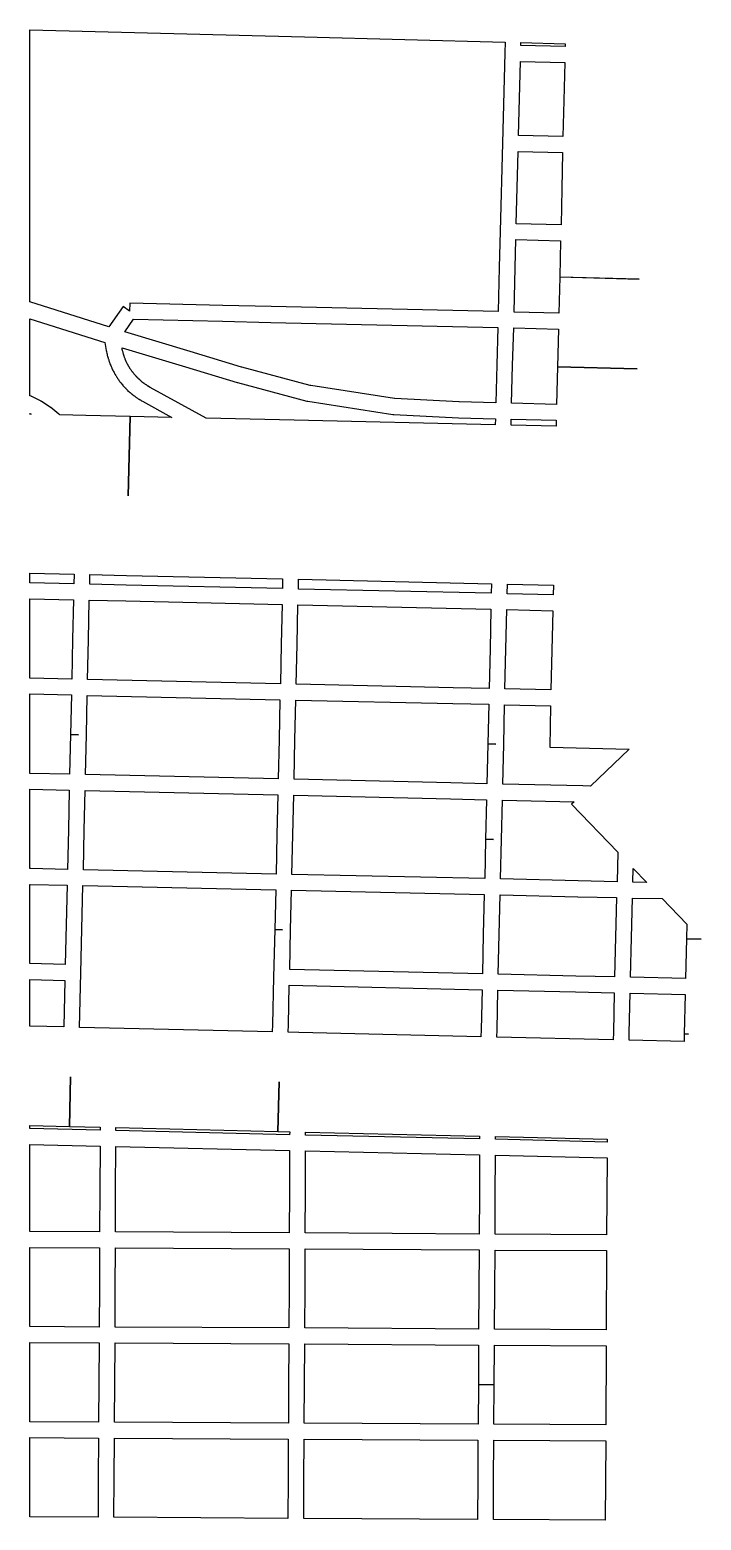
# Model space of a CAD drawing. Extents: x 0 to 1129, y 203 to 1017.
# Drawn here: x 66.3 to 114, y 681.9 to 787.7 of the extents above; entities that cross this region are included whole.
import ezdxf

# ---------------------------------------------------------------- set-up
doc = ezdxf.new("R2010")
doc.units = 0
doc.layers.get('0').update_dxf_attribs({"linetype": 'CONTINUOUS'})

msp = doc.modelspace()

# ---------------------------------------------------------------- linework, layer by layer
at = {"color": 1}
for points in [[(66.329278, 787.731735), (85.830833, 787.223735), (100.083056, 786.84978), (100.0619, 786.087757), (99.899622, 779.681313), (99.737345, 773.423069), (99.666789, 770.847757), (99.596234, 767.72218), (83.474289, 768.089069), (80.045289, 768.166646), (73.434234, 768.314846), (73.420122, 767.743313), (72.954456, 768.074912), (71.9314, 766.642646), (66.329289, 768.406535), (66.329278, 787.731735)], [(101.211944, 786.821557), (104.358722, 786.743958), (104.351678, 786.539335), (101.2049, 786.616912), (101.211944, 786.821557)], [(101.176667, 785.488001), (104.323444, 785.410401), (104.252889, 782.701068), (104.189389, 780.146957), (101.042611, 780.224579), (101.176667, 785.488001)], [(101.014389, 779.09578), (104.161167, 779.018158), (104.104722, 776.428758), (104.055333, 773.874669), (100.880333, 773.959336), (101.014389, 779.09578)], [(100.852111, 772.830718), (104.027111, 772.746051), (103.963611, 770.184873), (109.601, 770.036718), (103.963611, 770.156651), (103.907167, 767.609607), (100.725111, 767.694274), (100.795667, 770.819873), (100.852111, 772.830718)], [(66.329278, 767.214406), (71.656222, 765.535161), (71.762056, 764.963672), (71.7691, 764.900183), (71.7691, 764.893184), (71.783211, 764.886185), (71.804366, 764.759208), (71.804366, 764.744984), (71.804366, 764.723761), (71.818477, 764.716761), (71.818477, 764.702763), (71.818477, 764.688539), (71.832589, 764.632095), (71.832589, 764.618097), (71.832589, 764.611097), (71.853744, 764.56172), (71.853744, 764.547496), (71.867855, 764.498118), (71.867855, 764.491119), (71.867855, 764.477121), (71.896077, 764.406543), (71.903122, 764.364232), (71.903122, 764.357233), (71.910166, 764.350234), (71.931321, 764.293789), (71.931321, 764.28679), (71.938365, 764.251524), (71.94541, 764.230301), (71.966565, 764.173856), (71.973609, 764.159858), (71.973609, 764.152859), (71.994765, 764.103481), (71.994765, 764.089483), (72.001809, 764.089483), (72.01592, 764.033039), (72.01592, 764.01904), (72.044142, 763.969663), (72.044142, 763.962664), (72.072365, 763.899152), (72.072365, 763.892153), (72.100587, 763.835709), (72.100587, 763.82871), (72.121742, 763.772265), (72.149964, 763.722865), (72.149964, 763.715866), (72.157009, 763.701642), (72.185231, 763.645198), (72.185231, 763.631199), (72.213453, 763.581799), (72.241675, 763.525355), (72.24872, 763.518356), (72.276942, 763.468955), (72.276942, 763.461956), (72.31222, 763.398445), (72.333375, 763.342001), (72.347486, 763.335001), (72.368641, 763.285624), (72.382753, 763.271626), (72.403908, 763.222225), (72.418019, 763.222225), (72.418019, 763.215226), (72.43213, 763.187004), (72.453286, 763.158782), (72.474441, 763.109382), (72.488552, 763.095383), (72.52383, 763.045983), (72.559108, 762.989539), (72.559108, 762.98254), (72.594385, 762.93314), (72.60143, 762.93314), (72.60143, 762.919141), (72.636707, 762.869764), (72.643752, 762.869764), (72.643752, 762.862765), (72.679029, 762.813387), (72.714307, 762.763987), (72.721351, 762.756988), (72.756629, 762.700543), (72.806018, 762.658187), (72.806018, 762.651188), (72.813062, 762.651188), (72.84834, 762.594744), (72.855384, 762.594744), (72.932996, 762.495966), (72.932996, 762.488967), (72.947107, 762.481968), (72.982384, 762.439634), (72.989429, 762.439634), (73.024706, 762.38319), (73.031751, 762.38319), (73.067029, 762.340857), (73.074073, 762.333858), (73.088184, 762.333858), (73.102295, 762.312634), (73.12345, 762.298636), (73.130495, 762.284638), (73.130495, 762.277639), (73.172828, 762.24235), (73.172828, 762.235351), (73.215161, 762.19304), (73.229272, 762.178816), (73.271606, 762.14355), (73.271606, 762.13655), (73.27865, 762.129551), (73.370372, 762.051951), (73.377417, 762.037727), (73.41975, 762.002461), (73.426794, 761.995462), (73.440905, 761.988463), (73.476183, 761.960241), (73.483227, 761.953241), (73.518505, 761.917975), (73.525549, 761.910976), (73.532594, 761.896752), (73.581982, 761.861485), (73.589027, 761.861485), (73.63136, 761.826219), (73.63136, 761.81922), (73.638404, 761.81922), (73.694849, 761.776886), (73.744238, 761.74162), (73.744238, 761.734621), (73.758349, 761.734621), (73.800682, 761.699332), (73.807726, 761.699332), (73.85006, 761.649954), (73.864171, 761.649954), (73.906504, 761.614665), (73.913548, 761.614665), (73.920593, 761.607666), (73.969982, 761.579444), (73.977026, 761.572445), (74.026415, 761.537156), (74.082859, 761.508933), (74.089903, 761.501934), (74.096948, 761.494935), (74.146337, 761.466713), (74.153381, 761.459714), (74.160425, 761.459714), (74.167469, 761.452715), (74.181581, 761.452715), (74.266247, 761.39627), (74.322692, 761.360981), (74.329736, 761.360981), (76.41818, 760.210937), (73.454847, 760.281492), (73.320791, 754.637048), (73.447791, 760.281492), (70.301014, 760.352048), (68.452458, 760.394381), (68.431303, 760.415604), (68.410147, 760.436828), (68.388992, 760.450826), (67.824548, 760.909426), (67.803392, 760.92365), (67.77517, 760.944873), (67.168392, 761.332917), (67.14017, 761.347141), (67.126059, 761.361139), (66.484003, 761.692762), (66.455781, 761.699761), (66.420503, 761.713985), (66.328781, 761.749251), (66.329278, 767.214406)], [(73.695278, 767.179116), (80.017056, 767.038005), (83.453111, 766.960406), (99.568, 766.593517), (99.490389, 763.933561), (99.419833, 761.238339), (96.816333, 761.315961), (96.809289, 761.315961), (92.244345, 761.541739), (92.230234, 761.541739), (86.296511, 762.466005), (86.247122, 762.480004), (81.385845, 763.771182), (81.364689, 763.78518), (77.716967, 764.885846), (73.067356, 766.289913), (73.695278, 767.179116)], [(100.696889, 766.564956), (103.878944, 766.480289), (103.815444, 763.806222), (109.452833, 763.658067), (103.815444, 763.792111), (103.744889, 761.132155), (100.548722, 761.209778), (100.619278, 763.897933), (100.696889, 766.564956)], [(72.876833, 765.160934), (77.392389, 763.799223), (81.061278, 762.698556), (81.068322, 762.691557), (81.075366, 762.691557), (86.0072, 761.37218), (86.042477, 761.365181), (86.0707, 761.365181), (92.117311, 760.419736), (92.145533, 760.412737), (92.180811, 760.412737), (96.766922, 760.186959), (96.773966, 760.186959), (99.391577, 760.109337), (99.384533, 759.693048), (85.104089, 760.003492), (78.859922, 760.15167), (74.887644, 762.338892), (74.873533, 762.345892), (74.8312, 762.374114), (74.8312, 762.367115), (74.746533, 762.430603), (74.732422, 762.430603), (74.718311, 762.437602), (74.697155, 762.444602), (74.683044, 762.4586), (74.654822, 762.479823), (74.605433, 762.515089), (74.591322, 762.515089), (74.556044, 762.543312), (74.541933, 762.550311), (74.513711, 762.578533), (74.471378, 762.599756), (74.464333, 762.61398), (74.429056, 762.635203), (74.414944, 762.635203), (74.379667, 762.663425), (74.337333, 762.698714), (74.330289, 762.705714), (74.295011, 762.733936), (74.266789, 762.762158), (74.252678, 762.776156), (74.224456, 762.804378), (74.217411, 762.804378), (74.2033, 762.811378), (74.182145, 762.8396), (74.16099, 762.846599), (74.132767, 762.874821), (74.055156, 762.945377), (74.048112, 762.952376), (74.01989, 762.987642), (74.012846, 762.987642), (73.977568, 763.022909), (73.970523, 763.037133), (73.949368, 763.051131), (73.942324, 763.05813), (73.93528, 763.072128), (73.907057, 763.107395), (73.900013, 763.107395), (73.885902, 763.114394), (73.871791, 763.142616), (73.864747, 763.149615), (73.829333, 763.185333), (73.801111, 763.2206), (73.794067, 763.227599), (73.723511, 763.305199), (73.723511, 763.319423), (73.695289, 763.340646), (73.688245, 763.354644), (73.660023, 763.396977), (73.624745, 763.432266), (73.617701, 763.439266), (73.589478, 763.474532), (73.561256, 763.516888), (73.554212, 763.530886), (73.52599, 763.566175), (73.52599, 763.573174), (73.497767, 763.608441), (73.497767, 763.61544), (73.46249, 763.657796), (73.441334, 763.693062), (73.427223, 763.707061), (73.413112, 763.749394), (73.391957, 763.777616), (73.391957, 763.784615), (73.384912, 763.791614), (73.377868, 763.798614), (73.356713, 763.83388), (73.349668, 763.847878), (73.321446, 763.890212), (73.335557, 763.890212), (73.30028, 763.932545), (73.30028, 763.939544), (73.279124, 763.97481), (73.27208, 763.988809), (73.250925, 764.024098), (73.250925, 764.031097), (73.229769, 764.07343), (73.201547, 764.129875), (73.201547, 764.136874), (73.180392, 764.165096), (73.173347, 764.179094), (73.159236, 764.22145), (73.138081, 764.277895), (73.131037, 764.284894), (73.109881, 764.341338), (73.102837, 764.341338), (73.095793, 764.376605), (73.095793, 764.383604), (73.074637, 764.418893), (73.074637, 764.425892), (73.060526, 764.461158), (73.060526, 764.482382), (73.053482, 764.482382), (73.039371, 764.524715), (73.02526, 764.574092), (73.018215, 764.595316), (73.018215, 764.602315), (73.004104, 764.616539), (73.004104, 764.630537), (72.99706, 764.665826), (72.990016, 764.672825), (72.990016, 764.679824), (72.990016, 764.686823), (72.982971, 764.686823), (72.982971, 764.715046), (72.961816, 764.778557), (72.954772, 764.792555), (72.947728, 764.841955), (72.933616, 764.884266), (72.919505, 764.926622), (72.919505, 764.947845), (72.919505, 764.954844), (72.912461, 764.968842), (72.912461, 764.990065), (72.89835, 765.004064), (72.884239, 765.095797), (72.884239, 765.109795), (72.876833, 765.160934)], [(66.329278, 760.490314), (66.435111, 760.43387), (66.329278, 760.43387), (66.329278, 760.490314)], [(100.5205, 760.081047), (103.716667, 760.003425), (103.709622, 759.594225), (100.513456, 759.664758), (100.5205, 760.081047)], [(66.329278, 749.144846), (69.469, 749.07429), (69.454889, 748.389912), (66.329278, 748.460445), (66.329278, 749.144846)], [(70.597889, 749.046068), (73.201389, 748.989623), (84.285667, 748.742668), (84.271556, 748.051246), (73.180222, 748.305246), (70.583778, 748.36169), (70.597889, 749.046068)], [(85.414556, 748.7144), (99.116444, 748.403956), (99.102333, 747.719578), (85.400444, 748.022978), (85.414556, 748.7144)], [(100.245333, 748.375734), (103.519111, 748.305201), (103.505, 747.613734), (100.231222, 747.691356), (100.245333, 748.375734)], [(66.329278, 747.331466), (69.426667, 747.260933), (69.363167, 744.452799), (69.306722, 741.630577), (66.329278, 741.701155), (66.329278, 747.331466)], [(70.555556, 747.232711), (73.159056, 747.176266), (84.243333, 746.922266), (84.179833, 744.114133), (84.123389, 741.291911), (70.435611, 741.602355), (70.492056, 744.424577), (70.555556, 747.232711)], [(85.372222, 746.894044), (99.074111, 746.590644), (99.017667, 743.768422), (98.947111, 740.960311), (96.385944, 741.009688), (85.252278, 741.263688), (85.308722, 744.085911), (85.372222, 746.894044)], [(100.203, 746.562332), (103.476778, 746.484709), (103.342722, 740.861443), (100.076, 740.939065), (100.132444, 743.75422), (100.203, 746.562332)], [(66.329278, 740.572266), (69.2785, 740.501688), (69.215, 737.6936), (69.779444, 737.679376), (69.215, 737.686375), (69.1515, 734.87122), (66.329278, 734.934708), (66.329278, 740.572266)], [(70.407389, 740.473489), (84.095167, 740.163044), (84.031667, 737.347889), (83.968167, 734.539778), (70.280389, 734.843178), (70.343889, 737.6654), (70.407389, 740.473489)], [(85.224056, 740.134822), (96.364778, 739.887889), (98.918889, 739.838511), (98.855389, 737.023333), (99.419833, 737.00211), (98.855389, 737.016334), (98.791889, 734.194112), (96.230722, 734.264645), (85.097056, 734.511601), (85.160556, 737.319712), (85.224056, 740.134822)], [(100.047778, 739.810379), (103.3145, 739.732757), (103.251, 736.783535), (108.888389, 736.656535), (106.150833, 734.031868), (105.614611, 734.038867), (99.920778, 734.16589), (99.984278, 736.995156), (100.047778, 739.810379)], [(66.329278, 733.806), (69.123278, 733.742511), (69.066833, 730.927333), (69.003333, 728.119222), (66.385722, 728.175667), (66.329278, 728.175667), (66.329278, 733.806)], [(70.252167, 733.714289), (83.939944, 733.410889), (83.8835, 730.595711), (83.82, 727.787622), (70.132222, 728.091), (70.188667, 730.899111), (70.252167, 733.714289)], [(85.068833, 733.382667), (96.2025, 733.135711), (98.763667, 733.065178), (98.700167, 730.271178), (99.264611, 730.249955), (98.700167, 730.256954), (98.636667, 727.462954), (84.948889, 727.75931), (85.005333, 730.567398), (85.068833, 733.382667)], [(99.892556, 733.036956), (104.993722, 732.924067), (104.810278, 732.747667), (108.084056, 729.339845), (108.034667, 727.230222), (105.268889, 727.293711), (99.765556, 727.434822), (99.829056, 730.242956), (99.892556, 733.036956)], [(109.184722, 728.189778), (110.151333, 727.180822), (109.1565, 727.202045), (109.184722, 728.189778)], [(66.329278, 727.046778), (66.3575, 727.046778), (68.975111, 726.990333), (68.848111, 721.367044), (66.329278, 721.430556), (66.329278, 727.046778)], [(70.104, 726.962111), (83.791778, 726.658734), (83.721222, 723.8506), (84.285667, 723.829377), (83.721222, 723.836376), (83.643611, 720.470865), (83.566, 717.098309), (83.551889, 716.576198), (71.980778, 716.851353), (69.864111, 716.900753), (69.955833, 720.774242), (70.104, 726.962111)], [(84.920667, 726.630579), (98.608444, 726.334223), (98.537889, 723.512001), (98.474389, 720.696846), (84.786611, 721.014357), (84.850111, 723.822445), (84.920667, 726.630579)], [(99.737333, 726.306069), (105.240667, 726.164958), (108.006444, 726.108513), (107.935889, 723.293358), (107.865333, 720.485247), (105.113667, 720.541691), (99.603278, 720.668691), (99.666778, 723.483846), (99.737333, 726.306069)], [(109.128278, 726.080291), (111.244944, 726.03798), (112.980611, 724.224691), (112.959456, 723.187536), (114.003678, 723.159313), (114.010722, 723.152314), (112.959444, 723.173537), (112.895944, 720.365449), (108.994222, 720.45716), (109.064778, 723.265271), (109.128278, 726.080291)], [(66.329278, 720.30178), (68.819889, 720.238268), (68.742278, 716.929224), (66.329278, 716.978624), (66.329278, 720.30178)], [(84.758389, 719.885513), (98.446167, 719.568002), (98.382667, 716.752846), (98.368556, 716.230713), (85.442778, 716.534113), (84.680778, 716.548111), (84.694889, 717.070222), (84.758389, 719.885513)], [(99.575056, 719.53978), (105.085444, 719.419824), (107.837111, 719.356335), (107.780667, 716.541157), (107.766556, 716.019069), (99.497444, 716.20249), (99.511556, 716.731668), (99.575056, 719.53978)], [(108.966, 719.328113), (112.867722, 719.236402), (112.804222, 716.428268), (113.100556, 716.421269), (113.100556, 716.41427), (112.804222, 716.421269), (112.790111, 715.899158), (108.888389, 715.990892), (108.9025, 716.520047), (108.966, 719.328113)], [(69.222056, 713.380313), (69.2291, 713.380313), (69.144433, 709.859602), (71.317544, 709.810225), (71.317544, 709.598536), (66.329266, 709.711425), (66.329266, 709.923114), (69.144433, 709.859602), (69.222056, 713.380313)], [(84.031667, 713.041647), (83.954056, 709.506825), (84.786611, 709.492826), (84.779567, 709.274116), (72.446456, 709.570426), (72.446456, 709.782116), (83.947011, 709.506938), (84.031667, 713.041647)], [(85.9155, 709.464401), (98.276833, 709.175112), (98.276833, 708.977556), (85.908444, 709.24569), (85.9155, 709.464401)], [(99.398667, 709.14689), (107.336167, 708.970512), (107.336167, 708.758846), (99.398667, 708.949334), (99.398667, 709.14689)], [(66.329278, 708.582468), (71.317556, 708.469579), (71.2964, 705.421579), (71.275245, 702.380646), (66.3293, 702.408868), (66.329278, 708.582468)], [(72.446444, 708.441266), (84.779556, 708.152), (84.772511, 705.223933), (84.751356, 702.302956), (72.404134, 702.380556), (72.425289, 705.414444), (72.446444, 708.441266)], [(85.908444, 708.123778), (98.269778, 707.8486), (98.255667, 705.026378), (98.241556, 702.225333), (85.880222, 702.302956), (85.901378, 705.223933), (85.908444, 708.123778)], [(99.391611, 707.820378), (107.329111, 707.629889), (107.293833, 702.161845), (99.370444, 702.211222), (99.377489, 705.019333), (99.391611, 707.820378)], [(66.329278, 701.279821), (71.275222, 701.251599), (71.268178, 698.436444), (71.254067, 695.614221), (66.329289, 695.649488), (66.329278, 701.279821)], [(72.404111, 701.251599), (84.751333, 701.173999), (84.744289, 698.358821), (84.730178, 695.557777), (72.382956, 695.614221), (72.397067, 698.436444), (72.404111, 701.251599)], [(85.880222, 701.173999), (98.241556, 701.096377), (98.2204, 698.281199), (98.206289, 695.480154), (85.859067, 695.557777), (85.873178, 698.358821), (85.880222, 701.173999)], [(99.370444, 701.089332), (107.286778, 701.046977), (107.272667, 695.416666), (99.335167, 695.466043), (99.349278, 698.281199), (99.370444, 701.089332)], [(66.329278, 694.528004), (71.254056, 694.499782), (71.2329, 691.684627), (71.218789, 688.869471), (66.329289, 688.897694), (66.329278, 694.528004)], [(72.382944, 694.499782), (84.730167, 694.429249), (84.709011, 691.614071), (84.6949, 688.798893), (72.347678, 688.869471), (72.361789, 691.67756), (72.382944, 694.499782)], [(85.859056, 694.422182), (98.206278, 694.344583), (98.185122, 691.536449), (99.306956, 691.522451), (99.328111, 694.337606), (107.272667, 694.288228), (107.237389, 688.664939), (99.292833, 688.714317), (99.306944, 691.522451), (98.185111, 691.52945), (98.171, 688.721339), (85.823778, 688.798938), (85.837889, 691.607072), (85.859056, 694.422182)], [(66.329278, 687.768602), (71.204667, 687.740379), (71.190556, 684.925201), (71.176444, 682.11709), (66.329278, 682.145313), (66.329278, 687.768602)], [(72.333556, 687.740379), (84.680778, 687.669801), (84.666667, 684.854646), (84.652556, 682.032424), (72.298278, 682.110023), (72.319433, 684.918157), (72.333556, 687.740379)], [(85.809667, 687.669711), (98.156889, 687.592111), (98.142778, 684.776956), (98.121622, 681.961778), (85.781456, 682.032333), (85.795567, 684.847489), (85.809667, 687.669711)], [(99.285778, 687.585044), (107.230333, 687.535667), (107.195056, 681.905333), (99.2505, 681.954734), (99.271655, 684.769889), (99.285778, 687.585044)]]:
    msp.add_lwpolyline(points, dxfattribs=at)

doc.saveas('drawing.dxf')
